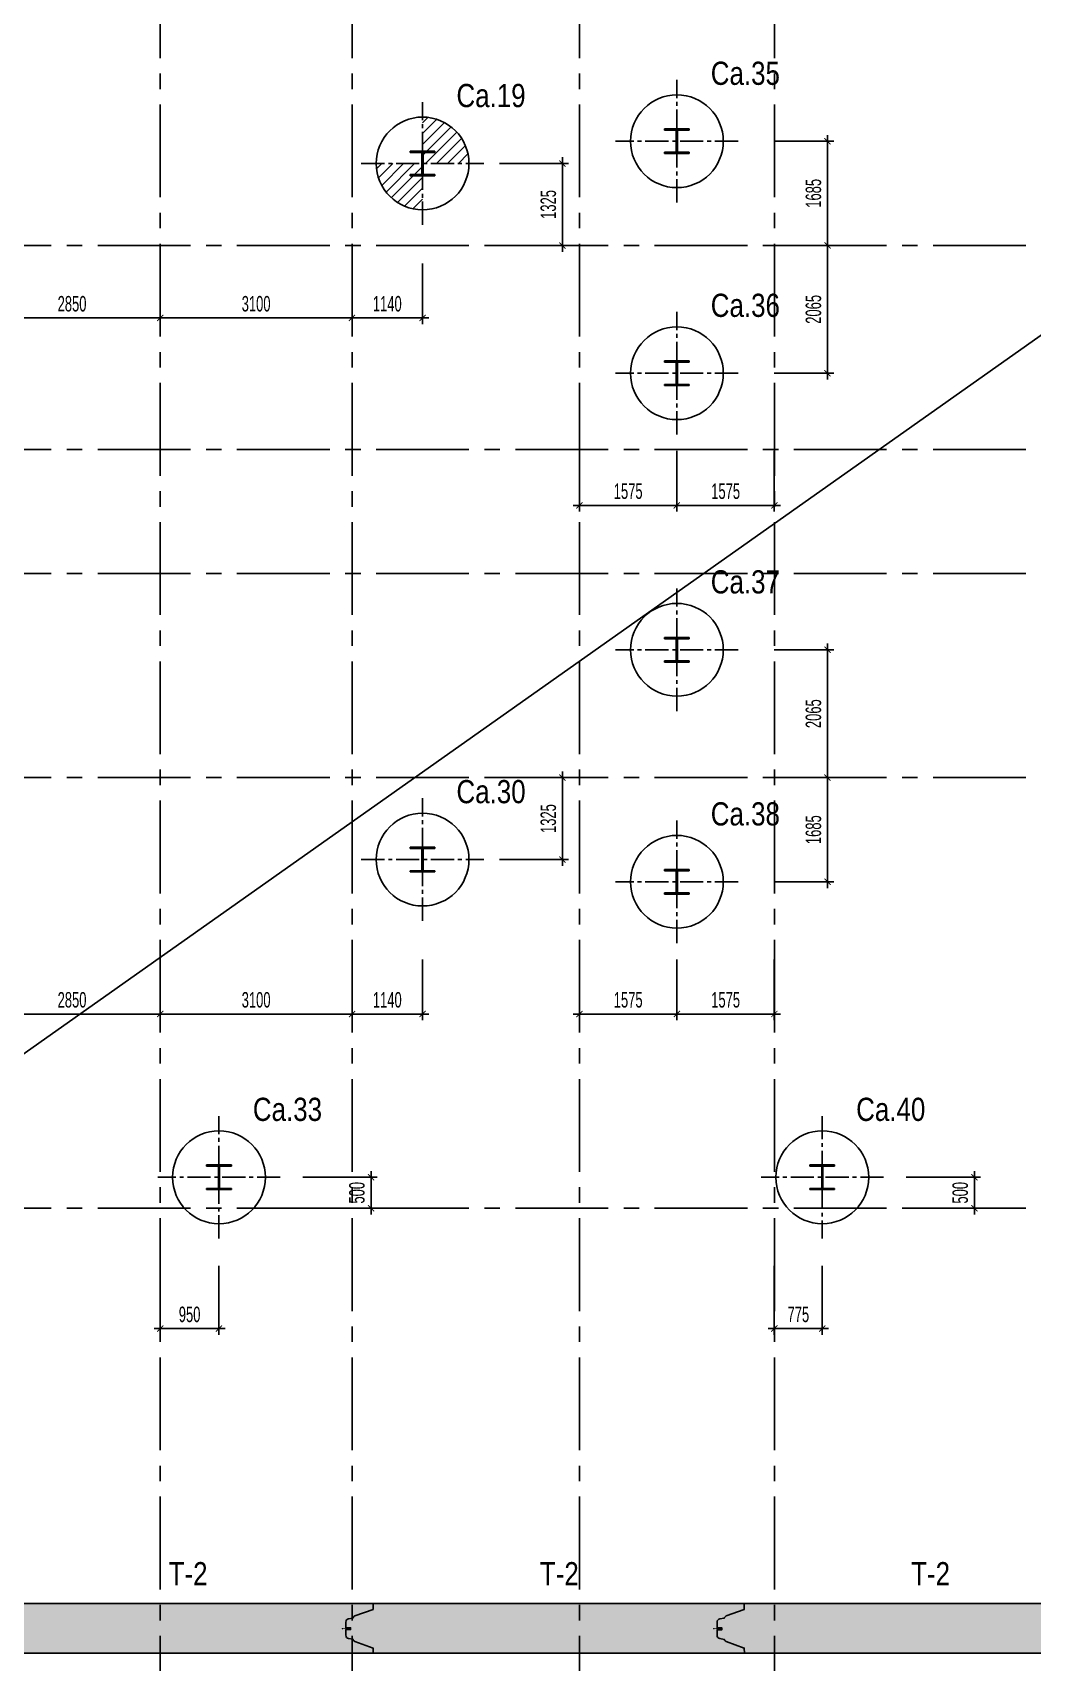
# Model space of a CAD drawing. Extents: x 71 to 1774126, y -14 to 415800.
# Drawn here: x 1596931 to 1613089, y 222511 to 248852 of the extents above; entities that cross this region are included whole.
import ezdxf

# ---------------------------------------------------------------- set-up
doc = ezdxf.new("R2010")
doc.units = 0
doc.header["$LTSCALE"] = 1000
doc.header["$MEASUREMENT"] = 0
doc.header["$PDMODE"] = 3
doc.linetypes.add('CENTER2', pattern=[1.125, 0.75, -0.125, 0.125, -0.125])
doc.layers.get('0').update_dxf_attribs({"linetype": 'CONTINUOUS'})
doc.layers.get('Defpoints').update_dxf_attribs({"linetype": 'CONTINUOUS'})
for name, color, linetype in [('10MIDTEXT', 3, 'CONTINUOUS'), ('CDC.01.AXIS', 160, 'CENTER2'), ('CDC.02.DIM', 1, 'CONTINUOUS'), ('CDC.03.BORDER', 3, 'CONTINUOUS'), ('CDC.05.STEEL', 4, 'CONTINUOUS'), ('CDC.10.HATCH', 9, 'CONTINUOUS')]:
    doc.layers.add(name, color=color, linetype=linetype)
doc.layers.add('KCS_Plotter', color=11, linetype='CONTINUOUS', plot=False)
doc.styles.add('ARIAL', font='arial.ttf', dxfattribs={"width": 0.6})
doc.dimstyles.new('100', dxfattribs={"dimscale": 100, "dimtxt": 2.5, "dimasz": 1, "dimexe": 1, "dimexo": 0, "dimgap": 1, "dimtad": 1, "dimdec": 0, "dimdsep": 46, "dimtxsty": 'ARIAL', "dimblk": 'ARCHTICK', "dimcen": 1, "dimdle": 1, "dimclrd": 1, "dimclre": 1, "dimclrt": 2, "dimadec": 0, "dimazin": 0, "dimtfac": 0.00072, "dimtdec": 0, "dimtix": 1, "dimtmove": 2, "dimatfit": 3, "dimldrblk": 'ARCHTICK', "dimfxl": 1, "dimtolj": 1, "dimarcsym": 0})

# ---------------------------------------------------------------- blocks, each defined once
blk = doc.blocks.new('_ARCHTICK')
at = {"color": 0, "linetype": 'ByBlock', "const_width": 0.15}
blk.add_lwpolyline([(-0.5, -0.5), (0.5, 0.5)], dxfattribs=at)
blk = doc.blocks.new('*D224')
at = {"layer": 'CDC.02.DIM', "color": 1, "lineweight": -2, "transparency": 16777216}
for p, q in [((1608918, 247096), (1609878, 247096)), ((1609778, 247196), (1609778, 245311)), ((1608918, 245411), (1609878, 245411))]:
    blk.add_line(p, q, dxfattribs=at)
at = {"layer": 'Defpoints', "color": 0, "transparency": 16777216}
for p in [(1608918, 247096), (1608918, 245411), (1609778, 245411)]:
    blk.add_point(p, dxfattribs=at)
at = {"layer": 'CDC.02.DIM', "color": 1, "lineweight": -2, "transparency": 16777216, "xscale": 100, "yscale": 100, "zscale": 100}
for p, rotation in [((1609778, 247096), 90), ((1609778, 245411), 270)]:
    blk.add_blockref('_ARCHTICK', p, dxfattribs=dict(at, rotation=rotation))
at = {"layer": 'CDC.02.DIM', "color": 2, "transparency": 16777216, "insert": (1609551, 246254), "char_height": 250, "attachment_point": 5, "rotation": 90, "style": 'ARIAL'}
blk.add_mtext('\\A1;1685', dxfattribs=at)
blk = doc.blocks.new('*D225')
at = {"layer": 'CDC.02.DIM', "color": 1, "lineweight": -2, "transparency": 16777216}
for p, q in [((1609778, 245511), (1609778, 243246)), ((1608918, 245411), (1609878, 245411)), ((1608918, 243346), (1609878, 243346))]:
    blk.add_line(p, q, dxfattribs=at)
at = {"layer": 'Defpoints', "color": 0, "transparency": 16777216}
for p in [(1608918, 245411), (1608918, 243346), (1609778, 243346)]:
    blk.add_point(p, dxfattribs=at)
at = {"layer": 'CDC.02.DIM', "color": 1, "lineweight": -2, "transparency": 16777216, "xscale": 100, "yscale": 100, "zscale": 100}
for p, rotation in [((1609778, 245411), 90), ((1609778, 243346), 270)]:
    blk.add_blockref('_ARCHTICK', p, dxfattribs=dict(at, rotation=rotation))
at = {"layer": 'CDC.02.DIM', "color": 2, "transparency": 16777216, "insert": (1609551, 244379), "char_height": 250, "attachment_point": 5, "rotation": 90, "style": 'ARIAL'}
blk.add_mtext('\\A1;2065', dxfattribs=at)
blk = doc.blocks.new('*D226')
at = {"layer": 'CDC.02.DIM', "color": 1, "lineweight": -2, "transparency": 16777216}
for p, q in [((1609778, 238976), (1609778, 236711)), ((1608918, 238876), (1609878, 238876)), ((1608918, 236811), (1609878, 236811))]:
    blk.add_line(p, q, dxfattribs=at)
at = {"layer": 'Defpoints', "color": 0, "transparency": 16777216}
for p in [(1608918, 238876), (1608918, 236811), (1609778, 236811)]:
    blk.add_point(p, dxfattribs=at)
at = {"layer": 'CDC.02.DIM', "color": 1, "lineweight": -2, "transparency": 16777216, "xscale": 100, "yscale": 100, "zscale": 100}
for p, rotation in [((1609778, 238876), 90), ((1609778, 236811), 270)]:
    blk.add_blockref('_ARCHTICK', p, dxfattribs=dict(at, rotation=rotation))
at = {"layer": 'CDC.02.DIM', "color": 2, "transparency": 16777216, "insert": (1609551, 237844), "char_height": 250, "attachment_point": 5, "rotation": 90, "style": 'ARIAL'}
blk.add_mtext('\\A1;2065', dxfattribs=at)
blk = doc.blocks.new('*D227')
at = {"layer": 'CDC.02.DIM', "color": 1, "lineweight": -2, "transparency": 16777216}
for p, q in [((1608918, 236811), (1609878, 236811)), ((1609778, 236911), (1609778, 235026)), ((1608918, 235126), (1609878, 235126))]:
    blk.add_line(p, q, dxfattribs=at)
at = {"layer": 'Defpoints', "color": 0, "transparency": 16777216}
for p in [(1608918, 236811), (1608918, 235126), (1609778, 235126)]:
    blk.add_point(p, dxfattribs=at)
at = {"layer": 'CDC.02.DIM', "color": 1, "lineweight": -2, "transparency": 16777216, "xscale": 100, "yscale": 100, "zscale": 100}
for p, rotation in [((1609778, 236811), 90), ((1609778, 235126), 270)]:
    blk.add_blockref('_ARCHTICK', p, dxfattribs=dict(at, rotation=rotation))
at = {"layer": 'CDC.02.DIM', "color": 2, "transparency": 16777216, "insert": (1609551, 235969), "char_height": 250, "attachment_point": 5, "rotation": 90, "style": 'ARIAL'}
blk.add_mtext('\\A1;1685', dxfattribs=at)
blk = doc.blocks.new('*D240')
at = {"layer": 'CDC.02.DIM', "color": 1, "lineweight": -2, "transparency": 16777216}
for p, q in [((1601300, 230351), (1602501, 230351)), ((1602401, 230351), (1602401, 230451)), ((1602401, 230351), (1602401, 229851)), ((1601300, 229851), (1602501, 229851)), ((1602401, 229851), (1602401, 229751))]:
    blk.add_line(p, q, dxfattribs=at)
at = {"layer": 'Defpoints', "color": 0, "transparency": 16777216}
for p in [(1601300, 230351), (1601300, 229851), (1602401, 229851)]:
    blk.add_point(p, dxfattribs=at)
at = {"layer": 'CDC.02.DIM', "color": 1, "lineweight": -2, "transparency": 16777216, "xscale": 100, "yscale": 100, "zscale": 100}
for p, rotation in [((1602401, 230351), 270), ((1602401, 229851), 90)]:
    blk.add_blockref('_ARCHTICK', p, dxfattribs=dict(at, rotation=rotation))
at = {"layer": 'CDC.02.DIM', "color": 2, "transparency": 16777216, "insert": (1602173, 230101), "char_height": 250, "attachment_point": 5, "rotation": 90, "style": 'ARIAL'}
blk.add_mtext('\\A1;500', dxfattribs=at)
blk = doc.blocks.new('*D241')
at = {"layer": 'CDC.02.DIM', "color": 1, "lineweight": -2, "transparency": 16777216}
for p, q in [((1611050, 230351), (1612251, 230351)), ((1612151, 230351), (1612151, 230451)), ((1612151, 230351), (1612151, 229851)), ((1611050, 229851), (1612251, 229851)), ((1612151, 229851), (1612151, 229751))]:
    blk.add_line(p, q, dxfattribs=at)
at = {"layer": 'Defpoints', "color": 0, "transparency": 16777216}
for p in [(1611050, 230351), (1611050, 229851), (1612151, 229851)]:
    blk.add_point(p, dxfattribs=at)
at = {"layer": 'CDC.02.DIM', "color": 1, "lineweight": -2, "transparency": 16777216, "xscale": 100, "yscale": 100, "zscale": 100}
for p, rotation in [((1612151, 230351), 270), ((1612151, 229851), 90)]:
    blk.add_blockref('_ARCHTICK', p, dxfattribs=dict(at, rotation=rotation))
at = {"layer": 'CDC.02.DIM', "color": 2, "transparency": 16777216, "insert": (1611923, 230101), "char_height": 250, "attachment_point": 5, "rotation": 90, "style": 'ARIAL'}
blk.add_mtext('\\A1;500', dxfattribs=at)
blk = doc.blocks.new('*D242')
at = {"layer": 'CDC.02.DIM', "color": 1, "lineweight": -2, "transparency": 16777216}
for p, q in [((1605494, 246836), (1605494, 245311)), ((1604475, 246736), (1605594, 246736)), ((1604475, 245411), (1605594, 245411))]:
    blk.add_line(p, q, dxfattribs=at)
at = {"layer": 'Defpoints', "color": 0, "transparency": 16777216}
for p in [(1604475, 246736), (1604475, 245411), (1605494, 245411)]:
    blk.add_point(p, dxfattribs=at)
at = {"layer": 'CDC.02.DIM', "color": 1, "lineweight": -2, "transparency": 16777216, "xscale": 100, "yscale": 100, "zscale": 100}
for p, rotation in [((1605494, 246736), 90), ((1605494, 245411), 270)]:
    blk.add_blockref('_ARCHTICK', p, dxfattribs=dict(at, rotation=rotation))
at = {"layer": 'CDC.02.DIM', "color": 2, "transparency": 16777216, "insert": (1605266, 246074), "char_height": 250, "attachment_point": 5, "rotation": 90, "style": 'ARIAL'}
blk.add_mtext('\\A1;1325', dxfattribs=at)
blk = doc.blocks.new('*D243')
at = {"layer": 'CDC.02.DIM', "color": 1, "lineweight": -2, "transparency": 16777216}
for p, q in [((1604475, 236811), (1605594, 236811)), ((1605494, 236911), (1605494, 235386)), ((1604475, 235486), (1605594, 235486))]:
    blk.add_line(p, q, dxfattribs=at)
at = {"layer": 'Defpoints', "color": 0, "transparency": 16777216}
for p in [(1604475, 236811), (1604475, 235486), (1605494, 235486)]:
    blk.add_point(p, dxfattribs=at)
at = {"layer": 'CDC.02.DIM', "color": 1, "lineweight": -2, "transparency": 16777216, "xscale": 100, "yscale": 100, "zscale": 100}
for p, rotation in [((1605494, 236811), 90), ((1605494, 235486), 270)]:
    blk.add_blockref('_ARCHTICK', p, dxfattribs=dict(at, rotation=rotation))
at = {"layer": 'CDC.02.DIM', "color": 2, "transparency": 16777216, "insert": (1605266, 236149), "char_height": 250, "attachment_point": 5, "rotation": 90, "style": 'ARIAL'}
blk.add_mtext('\\A1;1325', dxfattribs=at)
blk = doc.blocks.new('*D252')
at = {"layer": 'CDC.02.DIM', "color": 1, "lineweight": -2, "transparency": 16777216}
for p, q in [((1596143, 233870), (1596143, 232890)), ((1598993, 233870), (1598993, 232890)), ((1596043, 232990), (1599093, 232990))]:
    blk.add_line(p, q, dxfattribs=at)
at = {"layer": 'Defpoints', "color": 0, "transparency": 16777216}
for p in [(1596143, 233870), (1598993, 233870), (1598993, 232990)]:
    blk.add_point(p, dxfattribs=at)
at = {"layer": 'CDC.02.DIM', "color": 1, "lineweight": -2, "transparency": 16777216, "xscale": 100, "yscale": 100, "zscale": 100, "rotation": 180}
blk.add_blockref('_ARCHTICK', (1596143, 232990), dxfattribs=at)
at = {"layer": 'CDC.02.DIM', "color": 1, "lineweight": -2, "transparency": 16777216, "xscale": 100, "yscale": 100, "zscale": 100}
blk.add_blockref('_ARCHTICK', (1598993, 232990), dxfattribs=at)
at = {"layer": 'CDC.02.DIM', "color": 2, "transparency": 16777216, "insert": (1597568, 233218), "char_height": 250, "attachment_point": 5, "style": 'ARIAL'}
blk.add_mtext('\\A1;2850', dxfattribs=at)
blk = doc.blocks.new('*D253')
at = {"layer": 'CDC.02.DIM', "color": 1, "lineweight": -2, "transparency": 16777216}
for p, q in [((1598993, 233870), (1598993, 232890)), ((1602093, 233870), (1602093, 232890)), ((1598893, 232990), (1602193, 232990))]:
    blk.add_line(p, q, dxfattribs=at)
at = {"layer": 'Defpoints', "color": 0, "transparency": 16777216}
for p in [(1598993, 233870), (1602093, 233870), (1602093, 232990)]:
    blk.add_point(p, dxfattribs=at)
at = {"layer": 'CDC.02.DIM', "color": 1, "lineweight": -2, "transparency": 16777216, "xscale": 100, "yscale": 100, "zscale": 100, "rotation": 180}
blk.add_blockref('_ARCHTICK', (1598993, 232990), dxfattribs=at)
at = {"layer": 'CDC.02.DIM', "color": 1, "lineweight": -2, "transparency": 16777216, "xscale": 100, "yscale": 100, "zscale": 100}
blk.add_blockref('_ARCHTICK', (1602093, 232990), dxfattribs=at)
at = {"layer": 'CDC.02.DIM', "color": 2, "transparency": 16777216, "insert": (1600543, 233218), "char_height": 250, "attachment_point": 5, "style": 'ARIAL'}
blk.add_mtext('\\A1;3100', dxfattribs=at)
blk = doc.blocks.new('*D254')
at = {"layer": 'CDC.02.DIM', "color": 1, "lineweight": -2, "transparency": 16777216}
for p, q in [((1602093, 233870), (1602093, 232890)), ((1603233, 233870), (1603233, 232890)), ((1601993, 232990), (1603333, 232990))]:
    blk.add_line(p, q, dxfattribs=at)
at = {"layer": 'Defpoints', "color": 0, "transparency": 16777216}
for p in [(1602093, 233870), (1603233, 233870), (1603233, 232990)]:
    blk.add_point(p, dxfattribs=at)
at = {"layer": 'CDC.02.DIM', "color": 1, "lineweight": -2, "transparency": 16777216, "xscale": 100, "yscale": 100, "zscale": 100, "rotation": 180}
blk.add_blockref('_ARCHTICK', (1602093, 232990), dxfattribs=at)
at = {"layer": 'CDC.02.DIM', "color": 1, "lineweight": -2, "transparency": 16777216, "xscale": 100, "yscale": 100, "zscale": 100}
blk.add_blockref('_ARCHTICK', (1603233, 232990), dxfattribs=at)
at = {"layer": 'CDC.02.DIM', "color": 2, "transparency": 16777216, "insert": (1602663, 233218), "char_height": 250, "attachment_point": 5, "style": 'ARIAL'}
blk.add_mtext('\\A1;1140', dxfattribs=at)
blk = doc.blocks.new('*D255')
at = {"layer": 'CDC.02.DIM', "color": 1, "lineweight": -2, "transparency": 16777216}
for p, q in [((1605768, 233870), (1605768, 232890)), ((1607343, 233870), (1607343, 232890)), ((1605668, 232990), (1607443, 232990))]:
    blk.add_line(p, q, dxfattribs=at)
at = {"layer": 'Defpoints', "color": 0, "transparency": 16777216}
for p in [(1605768, 233870), (1607343, 233870), (1607343, 232990)]:
    blk.add_point(p, dxfattribs=at)
at = {"layer": 'CDC.02.DIM', "color": 1, "lineweight": -2, "transparency": 16777216, "xscale": 100, "yscale": 100, "zscale": 100, "rotation": 180}
blk.add_blockref('_ARCHTICK', (1605768, 232990), dxfattribs=at)
at = {"layer": 'CDC.02.DIM', "color": 1, "lineweight": -2, "transparency": 16777216, "xscale": 100, "yscale": 100, "zscale": 100}
blk.add_blockref('_ARCHTICK', (1607343, 232990), dxfattribs=at)
at = {"layer": 'CDC.02.DIM', "color": 2, "transparency": 16777216, "insert": (1606556, 233218), "char_height": 250, "attachment_point": 5, "style": 'ARIAL'}
blk.add_mtext('\\A1;1575', dxfattribs=at)
blk = doc.blocks.new('*D256')
at = {"layer": 'CDC.02.DIM', "color": 1, "lineweight": -2, "transparency": 16777216}
for p, q in [((1607343, 233870), (1607343, 232890)), ((1608918, 233870), (1608918, 232890)), ((1607243, 232990), (1609018, 232990))]:
    blk.add_line(p, q, dxfattribs=at)
at = {"layer": 'Defpoints', "color": 0, "transparency": 16777216}
for p in [(1607343, 233870), (1608918, 233870), (1608918, 232990)]:
    blk.add_point(p, dxfattribs=at)
at = {"layer": 'CDC.02.DIM', "color": 1, "lineweight": -2, "transparency": 16777216, "xscale": 100, "yscale": 100, "zscale": 100, "rotation": 180}
blk.add_blockref('_ARCHTICK', (1607343, 232990), dxfattribs=at)
at = {"layer": 'CDC.02.DIM', "color": 1, "lineweight": -2, "transparency": 16777216, "xscale": 100, "yscale": 100, "zscale": 100}
blk.add_blockref('_ARCHTICK', (1608918, 232990), dxfattribs=at)
at = {"layer": 'CDC.02.DIM', "color": 2, "transparency": 16777216, "insert": (1608131, 233218), "char_height": 250, "attachment_point": 5, "style": 'ARIAL'}
blk.add_mtext('\\A1;1575', dxfattribs=at)
blk = doc.blocks.new('*D261')
at = {"layer": 'CDC.02.DIM', "color": 1, "lineweight": -2, "transparency": 16777216}
for p, q in [((1605768, 242090), (1605768, 241110)), ((1607343, 242090), (1607343, 241110)), ((1605668, 241210), (1607443, 241210))]:
    blk.add_line(p, q, dxfattribs=at)
at = {"layer": 'Defpoints', "color": 0, "transparency": 16777216}
for p in [(1605768, 242090), (1607343, 242090), (1607343, 241210)]:
    blk.add_point(p, dxfattribs=at)
at = {"layer": 'CDC.02.DIM', "color": 1, "lineweight": -2, "transparency": 16777216, "xscale": 100, "yscale": 100, "zscale": 100, "rotation": 180}
blk.add_blockref('_ARCHTICK', (1605768, 241210), dxfattribs=at)
at = {"layer": 'CDC.02.DIM', "color": 1, "lineweight": -2, "transparency": 16777216, "xscale": 100, "yscale": 100, "zscale": 100}
blk.add_blockref('_ARCHTICK', (1607343, 241210), dxfattribs=at)
at = {"layer": 'CDC.02.DIM', "color": 2, "transparency": 16777216, "insert": (1606556, 241438), "char_height": 250, "attachment_point": 5, "style": 'ARIAL'}
blk.add_mtext('\\A1;1575', dxfattribs=at)
blk = doc.blocks.new('*D262')
at = {"layer": 'CDC.02.DIM', "color": 1, "lineweight": -2, "transparency": 16777216}
for p, q in [((1607343, 242090), (1607343, 241110)), ((1608918, 242090), (1608918, 241110)), ((1607243, 241210), (1609018, 241210))]:
    blk.add_line(p, q, dxfattribs=at)
at = {"layer": 'Defpoints', "color": 0, "transparency": 16777216}
for p in [(1607343, 242090), (1608918, 242090), (1608918, 241210)]:
    blk.add_point(p, dxfattribs=at)
at = {"layer": 'CDC.02.DIM', "color": 1, "lineweight": -2, "transparency": 16777216, "xscale": 100, "yscale": 100, "zscale": 100, "rotation": 180}
blk.add_blockref('_ARCHTICK', (1607343, 241210), dxfattribs=at)
at = {"layer": 'CDC.02.DIM', "color": 1, "lineweight": -2, "transparency": 16777216, "xscale": 100, "yscale": 100, "zscale": 100}
blk.add_blockref('_ARCHTICK', (1608918, 241210), dxfattribs=at)
at = {"layer": 'CDC.02.DIM', "color": 2, "transparency": 16777216, "insert": (1608131, 241438), "char_height": 250, "attachment_point": 5, "style": 'ARIAL'}
blk.add_mtext('\\A1;1575', dxfattribs=at)
blk = doc.blocks.new('*D311')
at = {"layer": 'CDC.02.DIM', "color": 1, "lineweight": -2, "transparency": 16777216}
for p, q in [((1598993, 228918), (1598993, 227807)), ((1599943, 228918), (1599943, 227807)), ((1598893, 227907), (1600043, 227907))]:
    blk.add_line(p, q, dxfattribs=at)
at = {"layer": 'Defpoints', "color": 0, "transparency": 16777216}
for p in [(1598993, 228918), (1599943, 228918), (1599943, 227907)]:
    blk.add_point(p, dxfattribs=at)
at = {"layer": 'CDC.02.DIM', "color": 1, "lineweight": -2, "transparency": 16777216, "xscale": 100, "yscale": 100, "zscale": 100, "rotation": 180}
blk.add_blockref('_ARCHTICK', (1598993, 227907), dxfattribs=at)
at = {"layer": 'CDC.02.DIM', "color": 1, "lineweight": -2, "transparency": 16777216, "xscale": 100, "yscale": 100, "zscale": 100}
blk.add_blockref('_ARCHTICK', (1599943, 227907), dxfattribs=at)
at = {"layer": 'CDC.02.DIM', "color": 2, "transparency": 16777216, "insert": (1599468, 228134), "char_height": 250, "attachment_point": 5, "style": 'ARIAL'}
blk.add_mtext('\\A1;950', dxfattribs=at)
blk = doc.blocks.new('TV')
at = {"layer": 'CDC.05.STEEL'}
blk.add_lwpolyline([(1570016, 184770), (1570016, 184676), (1570308, 184570, -0.192509), (1570341, 184535), (1570411, 184523, -0.367428), (1570456, 184470), (1570456, 184378), (1570379, 184378), (1570379, 184348), (1570456, 184348), (1570456, 184257, -0.367428), (1570411, 184204), (1570341, 184192, -0.192509), (1570308, 184157), (1570016, 184051), (1570015, 183970)], format="xyb", dxfattribs=at)
at = {"layer": 'CDC.05.STEEL', "const_width": 11.5}
for points in [[(1570396, 184370, 1), (1570396, 184358, 1)], [(1570510, 184370, -1), (1570510, 184358, -1)]]:
    blk.add_lwpolyline(points, format="xyb", close=True, dxfattribs=at)
at = {"layer": 'CDC.05.STEEL', "const_width": 10}
blk.add_lwpolyline([(1570502, 184364), (1570396, 184364)], dxfattribs=at)
blk = doc.blocks.new('KINGPOST')
at = {"layer": 'CDC.05.STEEL', "color": 4}
for p, q in [((1656675, 236723, 0), (1656675, 236744, 0)), ((1656675, 236744, 0), (1657075, 236744, 0)), ((1656865, 236723, 0), (1656675, 236723, 0)), ((1656865, 236364, 0), (1656865, 236723, 0)), ((1657075, 236723, 0), (1656884, 236723, 0)), ((1656884, 236723, 0), (1656884, 236364, 0)), ((1657075, 236744, 0), (1657075, 236723, 0)), ((1656675, 236344, 0), (1656675, 236364, 0)), ((1656675, 236364, 0), (1656865, 236364, 0)), ((1657075, 236344, 0), (1656675, 236344, 0)), ((1656884, 236364, 0), (1657075, 236364, 0)), ((1657075, 236364, 0), (1657075, 236344, 0))]:
    blk.add_line(p, q, dxfattribs=at)
blk = doc.blocks.new('*D346')
at = {"layer": 'CDC.02.DIM', "color": 1, "lineweight": -2, "transparency": 16777216}
for p, q in [((1596143, 245120), (1596143, 244140)), ((1598993, 245120), (1598993, 244140)), ((1596043, 244240), (1599093, 244240))]:
    blk.add_line(p, q, dxfattribs=at)
at = {"layer": 'Defpoints', "color": 0, "transparency": 16777216}
for p in [(1596143, 245120), (1598993, 245120), (1598993, 244240)]:
    blk.add_point(p, dxfattribs=at)
at = {"layer": 'CDC.02.DIM', "color": 1, "lineweight": -2, "transparency": 16777216, "xscale": 100, "yscale": 100, "zscale": 100, "rotation": 180}
blk.add_blockref('_ARCHTICK', (1596143, 244240), dxfattribs=at)
at = {"layer": 'CDC.02.DIM', "color": 1, "lineweight": -2, "transparency": 16777216, "xscale": 100, "yscale": 100, "zscale": 100}
blk.add_blockref('_ARCHTICK', (1598993, 244240), dxfattribs=at)
at = {"layer": 'CDC.02.DIM', "color": 2, "transparency": 16777216, "insert": (1597568, 244468), "char_height": 250, "attachment_point": 5, "style": 'ARIAL'}
blk.add_mtext('\\A1;2850', dxfattribs=at)
blk = doc.blocks.new('*D347')
at = {"layer": 'CDC.02.DIM', "color": 1, "lineweight": -2, "transparency": 16777216}
for p, q in [((1598993, 245120), (1598993, 244140)), ((1602093, 245120), (1602093, 244140)), ((1598893, 244240), (1602193, 244240))]:
    blk.add_line(p, q, dxfattribs=at)
at = {"layer": 'Defpoints', "color": 0, "transparency": 16777216}
for p in [(1598993, 245120), (1602093, 245120), (1602093, 244240)]:
    blk.add_point(p, dxfattribs=at)
at = {"layer": 'CDC.02.DIM', "color": 1, "lineweight": -2, "transparency": 16777216, "xscale": 100, "yscale": 100, "zscale": 100, "rotation": 180}
blk.add_blockref('_ARCHTICK', (1598993, 244240), dxfattribs=at)
at = {"layer": 'CDC.02.DIM', "color": 1, "lineweight": -2, "transparency": 16777216, "xscale": 100, "yscale": 100, "zscale": 100}
blk.add_blockref('_ARCHTICK', (1602093, 244240), dxfattribs=at)
at = {"layer": 'CDC.02.DIM', "color": 2, "transparency": 16777216, "insert": (1600543, 244468), "char_height": 250, "attachment_point": 5, "style": 'ARIAL'}
blk.add_mtext('\\A1;3100', dxfattribs=at)
blk = doc.blocks.new('*D348')
at = {"layer": 'CDC.02.DIM', "color": 1, "lineweight": -2, "transparency": 16777216}
for p, q in [((1602093, 245120), (1602093, 244140)), ((1603233, 245120), (1603233, 244140)), ((1601993, 244240), (1603333, 244240))]:
    blk.add_line(p, q, dxfattribs=at)
at = {"layer": 'Defpoints', "color": 0, "transparency": 16777216}
for p in [(1602093, 245120), (1603233, 245120), (1603233, 244240)]:
    blk.add_point(p, dxfattribs=at)
at = {"layer": 'CDC.02.DIM', "color": 1, "lineweight": -2, "transparency": 16777216, "xscale": 100, "yscale": 100, "zscale": 100, "rotation": 180}
blk.add_blockref('_ARCHTICK', (1602093, 244240), dxfattribs=at)
at = {"layer": 'CDC.02.DIM', "color": 1, "lineweight": -2, "transparency": 16777216, "xscale": 100, "yscale": 100, "zscale": 100}
blk.add_blockref('_ARCHTICK', (1603233, 244240), dxfattribs=at)
at = {"layer": 'CDC.02.DIM', "color": 2, "transparency": 16777216, "insert": (1602663, 244468), "char_height": 250, "attachment_point": 5, "style": 'ARIAL'}
blk.add_mtext('\\A1;1140', dxfattribs=at)
blk = doc.blocks.new('*D438')
at = {"layer": 'CDC.02.DIM', "color": 1, "lineweight": -2, "transparency": 16777216}
for p, q in [((1608918, 228918), (1608918, 227807)), ((1609693, 228918), (1609693, 227807)), ((1608818, 227907), (1609793, 227907))]:
    blk.add_line(p, q, dxfattribs=at)
at = {"layer": 'Defpoints', "color": 0, "transparency": 16777216}
for p in [(1608918, 228918), (1609693, 228918), (1609693, 227907)]:
    blk.add_point(p, dxfattribs=at)
at = {"layer": 'CDC.02.DIM', "color": 1, "lineweight": -2, "transparency": 16777216, "xscale": 100, "yscale": 100, "zscale": 100, "rotation": 180}
blk.add_blockref('_ARCHTICK', (1608918, 227907), dxfattribs=at)
at = {"layer": 'CDC.02.DIM', "color": 1, "lineweight": -2, "transparency": 16777216, "xscale": 100, "yscale": 100, "zscale": 100}
blk.add_blockref('_ARCHTICK', (1609693, 227907), dxfattribs=at)
at = {"layer": 'CDC.02.DIM', "color": 2, "transparency": 16777216, "insert": (1609306, 228134), "char_height": 250, "attachment_point": 5, "style": 'ARIAL'}
blk.add_mtext('\\A1;775', dxfattribs=at)

msp = doc.modelspace()

# ---------------------------------------------------------------- hatches: boundary and pattern name
at = {"layer": 'CDC.10.HATCH'}
h = msp.add_hatch(dxfattribs=at)
h.set_pattern_fill('CHAU-01', color=256, scale=100, style=0, pattern_type=2)
h.set_pattern_definition([(50, (0, 73428.8), (717.26018, -62.75213), [75, -825]), (355, (0, 73428.8), (-138.75133, 752.19213), [60, -660]), (100.4514, (59.8, 73423.6), (578.50938, 689.43954), [63.7402, -701.1421]), (46.1842, (0, 73628.8), (1067.24105, -165.519), [112.5, -1237.5]), (96.6356, (88.9, 73615), (934.6627, 974.1179), [95.6103, -1051.713]), (351.1842, (0, 73628.8), (934.66195, 974.1186), [90, -990]), (21, (100, 73578.8), (596.90705, -402.6189), [75, -825]), (326, (100, 73578.8), (243.31533, 725.15005), [60, -660]), (71.4514, (149.74, 73545.25), (840.22263, 322.5305), [63.7402, -701.1421]), (37.5, (0, 73428.8), (12.159855, 332.893854), [0, -652, 0, -670, 0, -662.5]), (7.5, (0, 73428.8), (263.06954, 394.41171), [0, -382, 0, -637, 0, -252.5]), (327.5, (-223, 73428.8), (533.822436, -22.55487), [0, -250, 0, -780, 0, -1035]), (317.5, (-323, 73428.8), (583.18617, 100.10498), [0, -325, 0, -518, 0, -735]), (45, (0, 73428.8), (-300.52038, 300.52038), []), (45, (0, 73551.3), (-300.52038, 300.52038), [])])
h.paths.add_polyline_path([(1626193.1, 260211.4), (1562833.1, 260211.4), (1562833.1, 222661.4), (1621724.5, 222661.4), (1626193.1, 227130)])
h.paths.add_polyline_path([(1625393.1, 259411.4), (1625393.1, 227461.4), (1621393.1, 223461.4), (1563633.1, 223461.4), (1563633.1, 259411.4)], flags=16)
h = msp.add_hatch(dxfattribs=at)
h.set_pattern_fill('ANSI31', color=256, scale=1000, style=0)
h.set_pattern_definition([(45, (16290, 73428.8), (-88.388348, 88.388348), [])])
h.paths.add_polyline_path([(1603233.1, 247486.4), (1603233.1, 246736.4), (1603983.1, 246736.4, 0.4142136)])
h.paths.add_polyline_path([(1603233.1, 246736.4), (1602483.1, 246736.4, 0.4142136), (1603233.1, 245986.4)])

# ---------------------------------------------------------------- linework, layer by layer
at = {"layer": 'CDC.01.AXIS', "ltscale": 2}
for p, q in [((1598993.1, 261189.4), (1598993.1, 221747.4)), ((1602093.1, 261189.4), (1602093.1, 221747.4)), ((1605768.1, 261189.4), (1605768.1, 221747.4)), ((1608918.1, 261189.4), (1608918.1, 221747.4)), ((1561983.4, 245411.4), (1626948.1, 245411.4)), ((1561983.4, 242111.4), (1626948.1, 242111.4)), ((1561983.4, 240111.4), (1626948.1, 240111.4)), ((1561983.4, 236811.4), (1626948.1, 236811.4)), ((1561983.4, 229851.4), (1626948.1, 229851.4)), ((1561983.4, 222661.4), (1626948.1, 222661.4))]:
    msp.add_line(p, q, dxfattribs=at)
at = {"layer": 'CDC.01.AXIS', "color": 251, "ltscale": 0.5}
for p, q in [((1607343.1, 246106.4), (1607343.1, 248086.4)), ((1603233.1, 245746.4), (1603233.1, 247726.4)), ((1608333.1, 247096.4), (1606353.1, 247096.4)), ((1602243.1, 246736.4), (1604223.1, 246736.4)), ((1607343.1, 242356.4), (1607343.1, 244336.4)), ((1608333.1, 243346.4), (1606353.1, 243346.4)), ((1607343.1, 237886.4), (1607343.1, 239866.4)), ((1608333.1, 238876.4), (1606353.1, 238876.4)), ((1603233.1, 234496.4), (1603233.1, 236476.4)), ((1607343.1, 234136.4), (1607343.1, 236116.4)), ((1602243.1, 235486.4), (1604223.1, 235486.4)), ((1608333.1, 235126.4), (1606353.1, 235126.4)), ((1599943.1, 229361.4), (1599943.1, 231341.4)), ((1609693.1, 231341.4), (1609693.1, 229361.4)), ((1600933.1, 230351.4), (1598953.1, 230351.4)), ((1610683.1, 230351.4), (1608703.1, 230351.4))]:
    msp.add_line(p, q, dxfattribs=at)
at = {"layer": 'CDC.03.BORDER', "ltscale": 1.5}
for centre in [(1607343.1, 247096.4), (1603233.1, 246736.4), (1607343.1, 243346.4), (1607343.1, 238876.4), (1603233.1, 235486.4), (1607343.1, 235126.4), (1599943.1, 230351.4), (1609693.1, 230351.4)]:
    msp.add_circle(centre, 750, dxfattribs=at)
at = {"layer": 'CDC.05.STEEL'}
for points in [[(1562833.1, 222661.4), (1562833.1, 260211.4), (1626193.1, 260211.4), (1626193.1, 227130), (1621724.5, 222661.4)], [(1563633.1, 223461.4), (1563633.1, 259411.4), (1625393.1, 259411.4), (1625393.1, 227461.4), (1621393.1, 223461.4)]]:
    msp.add_lwpolyline(points, close=True, dxfattribs=at)
at = {"layer": 'KCS_Plotter'}
msp.add_line((1648599.7, 268942.8), (1549882.2, 199218.5), dxfattribs=at)

# ---------------------------------------------------------------- block references
at = {"layer": 'CDC.05.STEEL', "xscale": -1}
for p in [(3264217.8, 10552.6, 0), (3264217.8, 6802.6, 0), (3264217.8, 2332.6, 0), (3264217.8, -1417.4, 0), (3266567.8, -6192.4, 0)]:
    msp.add_blockref('KINGPOST', p, dxfattribs=at)
at = {"layer": 'CDC.05.STEEL'}
for p in [(-53641.5, 10192.6, 0), (-53641.5, -1057.4, 0), (-56931.5, -6192.4, 0)]:
    msp.add_blockref('KINGPOST', p, dxfattribs=at)
at = {"layer": 'CDC.05.STEEL', "xscale": -1, "rotation": 359.984309594527}
for p in [(3172398.2, 38262), (3178398.2, 38261.1)]:
    msp.add_blockref('TV', p, dxfattribs=at)

# ---------------------------------------------------------------- texts
at = {"layer": '10MIDTEXT', "color": 6, "style": 'ARIAL', "width": 0.8}
for s, p in [('Ca.35', (1607890.4, 248006.9)), ('Ca.19', (1603780.4, 247646.9)), ('Ca.36', (1607890.4, 244256.9)), ('Ca.37', (1607890.4, 239786.9)), ('Ca.30', (1603780.4, 236396.9)), ('Ca.38', (1607890.4, 236036.9)), ('Ca.33', (1600490.4, 231261.9)), ('Ca.40', (1610240.4, 231261.9)), ('T-2', (1599129.4, 223756.6)), ('T-2', (1605129.4, 223756.6)), ('T-2', (1611129.4, 223756.6))]:
    msp.add_text(s, height=375, dxfattribs=at).set_placement(p)

# ---------------------------------------------------------------- dimensions: what is measured, and where the dimension line sits
at = {"layer": 'CDC.02.DIM'}
for base, p1, p2, angle, picture, middle in [((1609778.2, 245411.4), (1608918.1, 247096.4), (1608918.1, 245411.4), 90, '*D224', (1609550.5, 246253.9)), ((1605493.5, 245411.4), (1604475.3, 246736.4), (1604475.3, 245411.4), 90, '*D242', (1605265.8, 246073.9)), ((1609778.2, 243346.4), (1608918.1, 245411.4), (1608918.1, 243346.4), 90, '*D225', (1609550.5, 244378.9)), ((1609778.2, 236811.4), (1608918.1, 238876.4), (1608918.1, 236811.4), 90, '*D226', (1609550.5, 237843.9)), ((1605493.5, 235486.4), (1604475.3, 236811.4), (1604475.3, 235486.4), 90, '*D243', (1605265.8, 236148.9)), ((1609778.2, 235126.4), (1608918.1, 236811.4), (1608918.1, 235126.4), 90, '*D227', (1609550.5, 235968.9)), ((1602400.8, 229851.4), (1601299.7, 230351.4), (1601299.7, 229851.4), 270, '*D240', (1602173.2, 230101.4)), ((1612150.8, 229851.4), (1611049.7, 230351.4), (1611049.7, 229851.4), 270, '*D241', (1611923.2, 230101.4))]:
    dim = msp.add_linear_dim(base=base, p1=p1, p2=p2, angle=angle, dimstyle='100', override={"dimarcsym": 1}, dxfattribs=at)
    dim.commit()
    dim.dimension.update_dxf_attribs({"geometry": picture, "text_midpoint": middle})
for base, p1, p2, picture, middle in [((1598993.1, 244240.4), (1596143.1, 245119.7), (1598993.1, 245119.7), '*D346', (1597568.1, 244468)), ((1602093.1, 244240.4), (1598993.1, 245119.7), (1602093.1, 245119.7), '*D347', (1600543.1, 244468.1)), ((1603233.1, 244240.4), (1602093.1, 245119.7), (1603233.1, 245119.7), '*D348', (1602663.1, 244468)), ((1607343.1, 241210.4), (1605768.1, 242089.7), (1607343.1, 242089.7), '*D261', (1606555.6, 241438)), ((1608918.1, 241210.4), (1607343.1, 242089.7), (1608918.1, 242089.7), '*D262', (1608130.6, 241438)), ((1598993.1, 232990.4), (1596143.1, 233869.7), (1598993.1, 233869.7), '*D252', (1597568.1, 233218)), ((1602093.1, 232990.4), (1598993.1, 233869.7), (1602093.1, 233869.7), '*D253', (1600543.1, 233218.1)), ((1603233.1, 232990.4), (1602093.1, 233869.7), (1603233.1, 233869.7), '*D254', (1602663.1, 233218)), ((1607343.1, 232990.4), (1605768.1, 233869.7), (1607343.1, 233869.7), '*D255', (1606555.6, 233218)), ((1608918.1, 232990.4), (1607343.1, 233869.7), (1608918.1, 233869.7), '*D256', (1608130.6, 233218)), ((1599943.1, 227906.8), (1598993.1, 228917.7), (1599943.1, 228917.7), '*D311', (1599468.1, 228134.4))]:
    dim = msp.add_linear_dim(base=base, p1=p1, p2=p2, dimstyle='100', override={"dimarcsym": 1}, dxfattribs=at)
    dim.commit()
    dim.dimension.update_dxf_attribs({"geometry": picture, "text_midpoint": middle})
dim = msp.add_linear_dim(base=(1609693.1, 227906.8), p1=(1608918.1, 228917.7), p2=(1609693.1, 228917.7), dimstyle='100', dxfattribs=at)
dim.commit()
dim.dimension.update_dxf_attribs({"geometry": '*D438', "text_midpoint": (1609305.6, 228133.9)})

doc.saveas('drawing.dxf')
